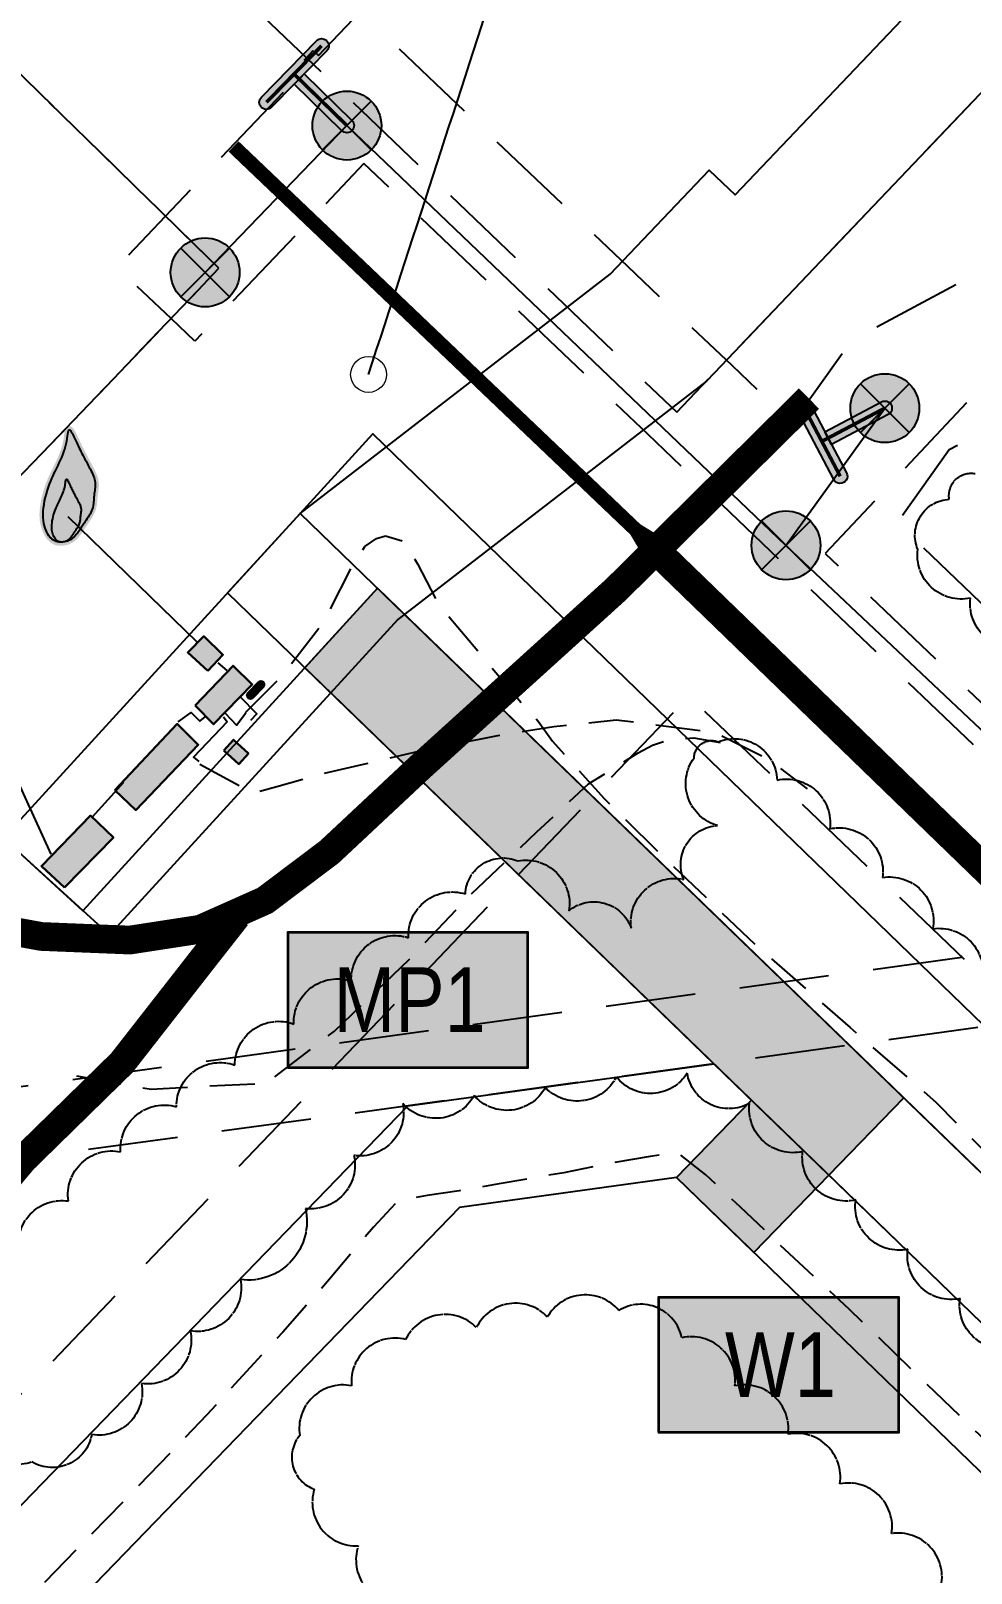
# Model space of a CAD drawing. Extents: x 611267 to 619164, y 5877763 to 5883089.
# Drawn here: x 613697.6 to 613828.6, y 5878068.6 to 5878283.4 of the extents above; entities that cross this region are included whole.
import ezdxf
from ezdxf.enums import TextEntityAlignment as Align

# ---------------------------------------------------------------- set-up
doc = ezdxf.new("R2010")
doc.units = 0
doc.header["$LTSCALE"] = 5
for name, pattern in [('0', [1, 1, 0]), ('foc-ACCESSROAD', [3.75, 2.5, -1.25]), ('foc-FLOWLINE', [3.75, 2.5, -1.25]), ('UG_PIPE', [1.875, 1.25, -0.625])]:
    doc.linetypes.add(name, pattern=pattern)
doc.layers.add('AS-PIPE-AG', color=7, linetype='Continuous', true_color=0x7d00fa)
doc.layers.add('AS-STRUCTURE-H', color=7, linetype='Continuous', true_color=0xa8a8a8)
for name, color, linetype in [('AS-PIPE-UG', 44, 'UG_PIPE'), ('AS-POWER', 104, 'foc-POWER'), ('AS-POWER-EXISTING-ANC', 72, 'Continuous'), ('AS-POWER-EXISTING-PP', 72, 'Continuous'), ('AS-ROADS', 254, 'Continuous'), ('AS-SYMBOL', 7, 'Continuous'), ('C-FLOWLINE', 13, 'foc-FLOWLINE'), ('C-RW', 13, 'Continuous'), ('C-WS', 13, 'foc-ACCESSROAD'), ('F-EZE', 190, 'foc-FLOWLINE'), ('F-RW', 190, 'Continuous'), ('P-TEMP-BLOCKS', 250, 'Continuous'), ('P-WORKAREA', 113, 'Continuous'), ('P-WORKAREA-H', 111, 'Continuous'), ('T-BUSH', 110, '0')]:
    doc.layers.add(name, color=color, linetype=linetype)
doc.layers.add('AS-STRUCTURE', color=7, linetype='Continuous', lineweight=30, true_color=0x595959)
doc.layers.add('C-WS-T', color=13, linetype='Continuous', lineweight=9)
doc.styles.add('80CG', font='ARIALN.TTF', dxfattribs={"height": 10})
doc.styles.add('80L', font='ARIALN.TTF', dxfattribs={"height": 10})
doc.styles.add('foc-LtypeFont', font='ARIALN.TTF', dxfattribs={"height": 7.349999999999999})
doc.linetypes.add('foc-POWER', pattern='A,6,-1,["P",foc-LtypeFont,S=0.2,R=0,X=-0.625,Y=-0.75],-1.239999999999999,4', length=12.24)
doc.dimstyles.new('Compass 5 000', dxfattribs={"dimscale": 5, "dimtxt": 9, "dimasz": 2, "dimexe": 0.2, "dimexo": 0.0625, "dimgap": 0.5, "dimtad": 0, "dimtih": 1, "dimtoh": 1, "dimzin": 0, "dimdsep": 46, "dimtxsty": '80CG', "dimcen": 0.1, "dimse1": 1, "dimse2": 1, "dimclrd": 256, "dimclrt": 256, "dimaunit": 1, "dimadec": 4, "dimazin": 0, "dimtfac": 0.06, "dimtofl": 0, "dimtmove": 0, "dimatfit": 1, "dimfxl": 0.2, "dimtolj": 1, "dimtzin": 0, "dimlwd": -1, "dimarcsym": 0})

# ---------------------------------------------------------------- blocks, each defined once
blk = doc.blocks.new('*U390')
h = blk.add_hatch(color=255)
h.dxf.hatch_style = 1
edge = h.paths.add_edge_path()
edge.add_arc((-0.5128923035768278, 0.9731091844863328), 0.2000000000000001, 27.792168752505972, 207.7921687525061, ccw=False)
edge.add_line((-0.3359633609429492, 1.066362330591211), (0.2701820887387565, -0.08367579652900092))
edge.add_line((0.2701820887387565, -0.08367579652900088), (0.6898212462107065, -0.8798560383814549))
edge.add_arc((0.5128923035768278, -0.9731091844863328), 0.2000000000000001, -152.2078312474939, 27.792168752505972, ccw=False)
edge.add_line((0.3359633609429492, -1.066362330591211), (-0.6898212462107064, 0.8798560383814549))
h = blk.add_hatch(color=255)
h.dxf.hatch_style = 1
edge = h.paths.add_edge_path()
edge.add_arc((1.755672967014835, 0.9253546947613356), 0.2, -62.207831247493914, 117.79216875250609, ccw=False)
edge.add_line((1.848926113119713, 0.7484257521274571), (0.2701820887387565, -0.08367579652900092))
edge.add_line((0.2701820887387565, -0.08367579652900088), (0.08367579652900092, 0.2701820887387564))
edge.add_line((0.08367579652900091, 0.2701820887387564), (1.662419820909957, 1.102283637395214))
at = {"color": 255}
blk.add_lwpolyline([(-0.6898212462107065, 0.8798560383814549, -0.9999999999999999), (-0.3359633609429492, 1.066362330591211), (0.2701820887387565, -0.08367579652900088), (0.6898212462107065, -0.8798560383814549, -0.9999999999999999), (0.3359633609429492, -1.066362330591211)], format="xyb", close=True, dxfattribs=at)
at = {"color": 72, "const_width": 0.1, "flags": 128}
for points in [[(-0.5128923035768279, 0.9731091844863329), (0.5128923035768279, -0.9731091844863329)], [(1.755672967014835, 0.9253546947613356), (0, 0)]]:
    blk.add_lwpolyline(points, dxfattribs=at)
at = {"color": 255, "flags": 128}
blk.add_lwpolyline([(1.662419820909957, 1.102283637395214, -0.9999999999999999), (1.848926113119713, 0.7484257521274571), (0.2701820887387565, -0.08367579652900088), (0.08367579652900091, 0.2701820887387564)], format="xyb", close=True, dxfattribs=at)
blk = doc.blocks.new('*U389')
h = blk.add_hatch(color=255)
h.dxf.hatch_style = 1
edge = h.paths.add_edge_path()
edge.add_arc((0.7681816426576082, 0.7873353566834524), 0.1999999999999999, -44.29452939618511, 135.7054706038149, ccw=False)
edge.add_line((0.9113335256909633, 0.6476659671093419), (0.00348249345924434, -0.2828212726074656))
edge.add_line((0.00348249345924438, -0.2828212726074656), (-0.6250297596242533, -0.9270047462575629))
edge.add_arc((-0.7681816426576082, -0.7873353566834524), 0.1999999999999999, 135.7054706038149, 315.7054706038149, ccw=False)
edge.add_line((-0.9113335256909633, -0.6476659671093419), (0.6250297596242532, 0.927004746257563))
h = blk.add_hatch(color=255)
h.dxf.hatch_style = 1
edge = h.paths.add_edge_path()
edge.add_arc((1.472164294938556, -1.436350567452611), 0.2, -134.29452939618523, 45.70547060381489, ccw=False)
edge.add_line((1.332494905364445, -1.579502450485966), (0.00348249345924434, -0.2828212726074657))
edge.add_line((0.00348249345924438, -0.2828212726074656), (0.2828212726074655, 0.00348249345924434))
edge.add_line((0.2828212726074655, 0.003482493459244328), (1.611833684512667, -1.293198684419256))
at = {"color": 255}
blk.add_lwpolyline([(0.6250297596242533, 0.9270047462575629, -0.9999999999999999), (0.9113335256909633, 0.6476659671093419), (0.00348249345924438, -0.2828212726074656), (-0.6250297596242533, -0.9270047462575629, -0.9999999999999999), (-0.9113335256909633, -0.6476659671093419)], format="xyb", close=True, dxfattribs=at)
at = {"color": 72, "const_width": 0.1, "flags": 128}
for points in [[(0.7681816426576082, 0.7873353566834523), (-0.7681816426576082, -0.7873353566834523)], [(1.472164294938556, -1.436350567452611), (0, 0)]]:
    blk.add_lwpolyline(points, dxfattribs=at)
at = {"color": 255, "flags": 128}
blk.add_lwpolyline([(1.611833684512667, -1.293198684419256, -0.9999999999999999), (1.332494905364445, -1.579502450485966), (0.00348249345924438, -0.2828212726074656), (0.2828212726074655, 0.003482493459244328)], format="xyb", close=True, dxfattribs=at)
blk = doc.blocks.new('POWERPOLE')
h = blk.add_hatch(color=255)
edge = h.paths.add_edge_path()
edge.add_arc((0, 0), 0.9600000000000002, 0, 360)
at = {"linetype": 'Continuous'}
for p, q in [((0.678822509938982, -0.678822509938982), (-0.678822509938982, 0.678822509938982)), ((-0.678822509938982, -0.678822509938982), (0.678822509938982, 0.678822509938982))]:
    blk.add_line(p, q, dxfattribs=at)
blk.add_circle((0, 0), 0.9600000000000002, dxfattribs=at)
blk = doc.blocks.new('FLARE')
h = blk.add_hatch(color=255)
h.dxf.hatch_style = 1
h.paths.add_polyline_path([(0.1630320972290065, 2.409313236706794, 0.1141467632221378), (0.1250993457797449, 2.433655417312366), (0.1088195083939354, 2.43947328620925, 0.2615510427471396), (0.01228329441437381, 2.423059325648637), (-0.0002928845460701268, 2.412888226760515, 0.1312683871871916), (-0.03069049929035828, 2.371170205451563), (-0.0403414745342161, 2.34618771202986, 0.04149673464157563), (-0.04501147543487605, 2.330289243332572), (-0.05280251308795414, 2.292391773310328, 0.01517427261739508), (-0.05384358019000501, 2.286413430146922), (-0.06083994869550224, 2.237497402078816, 0.004375720112688995), (-0.06107259026975953, 2.23576267765452), (-0.06829918574658222, 2.178046923421107), (-0.0767055072428775, 2.114273803319065), (-0.08723210560856387, 2.046743008326075), (-0.1008617274383141, 1.977017887141301), (-0.1184638349695888, 1.905789010878152), (-0.1399980537898955, 1.832891742222273), (-0.165009697106143, 1.758727201517786), (-0.1929730450428906, 1.683866594860774), (-0.2233497954184713, 1.60885622983119), (-0.2555948076005734, 1.534221823064172), (-0.2891597781163, 1.460471904826363), (-0.3235093019975466, 1.388071535445761), (-0.3582355143262248, 1.317103372173506), (-0.3931520966361859, 1.246738300544393, 0.0005045250073197409), (-0.393241619305627, 1.246557433331645), (-0.4280325482577609, 1.176088778543317, 0.002398381573305534), (-0.4284531146331574, 1.175226531012413), (-0.4628196563025995, 1.103901769288996, 0.004176833610438316), (-0.4635322637877834, 1.10239066260101), (-0.4972990603346261, 1.029208637198735, 0.005735221063402881), (-0.4982362067057693, 1.027114776605913), (-0.5312279036770633, 0.9510743266978352, 0.006994466690975538), (-0.5323054205728113, 0.9484925052875042), (-0.5643466611254553, 0.8685924706494461, 0.007909996454017219), (-0.565477640608151, 0.8656377253421397), (-0.596393068524776, 0.7808769464941179, 0.00832295336894586), (-0.5974815419867809, 0.7777309746904848), (-0.6270247343309165, 0.687510761006024, 0.008095012799091889), (-0.6279823792210664, 0.6844178304461366), (-0.65562263760512, 0.589749368266439, 0.008067263584583907), (-0.6564768862372148, 0.586637805520013), (-0.6816124467113696, 0.488934750964745, 0.008386967293609592), (-0.682393630988372, 0.4856724261449017), (-0.7044227277037862, 0.3863484347757549, 0.009056116951485603), (-0.7051428544946248, 0.3827985916846046), (-0.7234637230540102, 0.2832673190976038, 0.0101230972408485), (-0.7241159215082007, 0.2792713695439488), (-0.7381267960809055, 0.180946472069536, 0.01168878153921921), (-0.7386779240368924, 0.1763041984943357), (-0.7477770397272252, 0.08059933152867416, 0.01392493150706976), (-0.7481495528336382, 0.07504291175405342), (-0.7517351447422698, -0.01662826831443454, 0.01648764755476579), (-0.751775504424586, -0.02322141147692491), (-0.7494532461241761, -0.1096877263146325, 0.0172550975033143), (-0.7490301445905061, -0.1165747265852133), (-0.7412354621301347, -0.1976349020501402, 0.0173496807282524), (-0.7403322338650469, -0.2045136391934648), (-0.7277079935738584, -0.280208879124757, 0.01731107374903002), (-0.7263335825737158, -0.2869934199284216), (-0.7095226498604461, -0.3573649271609156, 0.01715007316037549), (-0.7077013987691316, -0.3639766875257919), (-0.6873466385732172, -0.4290656658859007, 0.01688598954500328), (-0.6851148027817544, -0.4354386374104706), (-0.6618590810321621, -0.495286289105934, 0.01654583772152696), (-0.659259873071278, -0.5013709011798255), (-0.6337460546819784, -0.5560184310170371, 0.01616359382742195), (-0.6308237470875611, -0.5617838596122056), (-0.6036946983695088, -0.6112724695199176, 0.01632933640717796), (-0.6003704601607751, -0.6168929902771652), (-0.5721284282226407, -0.6612700839627905, 0.01882821901808565), (-0.5678500629983319, -0.6674648955427074), (-0.5384348256411613, -0.706802674624214, 0.02208722808901792), (-0.5328395223768894, -0.7136343495528763), (-0.5020502381739789, -0.748011215639508, 0.02534474641372956), (-0.4949172688247927, -0.7552060626705952), (-0.4625530990269908, -0.7847004174302583, 0.02823391018185538), (-0.45379690066693, -0.7918187372686134), (-0.4196570034109754, -0.8165089822950904, 0.03029822487402322), (-0.4094341742020333, -0.8229975615938656), (-0.3733177098620217, -0.8429620989779778, 0.03112942539292592), (-0.3620774059963878, -0.8482914603118843), (-0.3237835335712589, -0.8636086912295013, 0.03054396698192365), (-0.312194791265938, -0.8674417514978359), (-0.2715226711479772, -0.8781900775727536, 0.02846504161184355), (-0.2603759324993007, -0.8804664258459525), (-0.217280730677885, -0.8867387933466944, 0.02531087199272317), (-0.2072074565876392, -0.8876876765864381), (-0.1622683670429979, -0.8896352071496949, 0.02282955606346771), (-0.1531413265511219, -0.8896138391964996), (-0.1070935497809842, -0.8874022000120476, 0.02122574350962235), (-0.09864175731490832, -0.8866357506367422), (-0.05222049380608951, -0.8804306075278419, 0.02040118138435665), (-0.0441861344006611, -0.8790210038739588), (0.001873415334557649, -0.8689880240290222, 0.0202993126767644), (0.009727197601023363, -0.8669401621152701), (0.05468983305763686, -0.853245011815261, 0.02091139742750381), (0.06257911797001725, -0.8504766404139446), (0.1057096377444395, -0.8332849859339149, 0.02227661457910154), (0.1138278041144076, -0.8296221675066136), (0.1543910086074902, -0.8090996760372491, 0.02371211864441566), (0.1626372138707666, -0.8044240637718758), (0.2000736442423658, -0.7807851527827552, 0.02240801372930035), (0.2074267451134801, -0.7756675027885649), (0.2418799123770441, -0.7493215999502354, 0.01993019930964967), (0.248012238098454, -0.7442325747526866), (0.2798013952742622, -0.7156378585530092, 0.01714637725024879), (0.2847388589470938, -0.7108803880175856), (0.3141832588480611, -0.6804950376306351, 0.01421119969875763), (0.3180207118894032, -0.6763028761683927), (0.3454396079141588, -0.6445850697148217, 0.01122078129585392), (0.3482975782208086, -0.6411250287897019), (0.3740102231131459, -0.6085329464044662, 0.008212229870679833), (0.3760020490408351, -0.6059211100200628), (0.4003276961593656, -0.5729129294836639, 0.005171985051005823), (0.401537703579379, -0.5712349659013398), (0.424795605995314, -0.53826886641491, 0.002523236428071751), (0.4253732711513294, -0.5374412399714856), (0.4478754059746279, -0.5048530386004586, 0.001671211206814557), (0.4482533995142148, -0.5043016858176088), (0.4702826413740695, -0.4719377514927601, 0.001229486896353451), (0.4705583684881276, -0.471530521935847), (0.4923903156886809, -0.4391148618271927, 0.0007495538788668235), (0.4925574282788148, -0.438865931628925), (0.5144676789132063, -0.4061225523430494, 0.0002596875935044995), (0.514525401937135, -0.4060361921995082), (0.5367421864684729, -0.372759985084258), (0.5595642728985695, -0.3386401857442252), (0.5831778648935142, -0.3035329798490238), (0.607951843929186, -0.2670216177154998), (0.6341361012891866, -0.2287011453649939, 0.001310707375278497), (0.6344307497056434, -0.2282674934556326), (0.6614813227824925, -0.1882301486118649, 0.003726400826645832), (0.6623065489438886, -0.1869888951414396), (0.6894496357235766, -0.145494510374192, 0.006064526798539383), (0.6907528078481846, -0.1434485711690741), (0.7173065161150589, -0.1006224674679288, 0.008451711548543414), (0.7190390649848268, -0.09771976694969453), (0.7443215042803786, -0.0536872667478292, 0.01099124898588364), (0.7464260872875457, -0.04982782771276106), (0.769755364919547, -0.004714252476105685, 0.01376732836086321), (0.772148844331241, 0.0002441803767396777), (0.7928430697793374, 0.04631350947215651, 0.01683895507199145), (0.7953938615028164, 0.05254534784603493), (0.8127711420420383, 0.09944510836385234, 0.01910380518638523), (0.8151496114769543, 0.1067041127375887), (0.8287516477103054, 0.1542875886100319, 0.01698700840973597), (0.8303957372736477, 0.1608784678142001), (0.8406585932461894, 0.2089133617282641, 0.01363633084881302), (0.8416521976578224, 0.2142756011569418), (0.8492355290181877, 0.2625082216420651, 0.01024443528238307), (0.8497888567762857, 0.2665680316240469), (0.8553523195478192, 0.3147446872569617, 0.0068463173993783), (0.8556291873210284, 0.3174690534510773), (0.8598324370941555, 0.3653360525090648, 0.003418623913774153), (0.8599427362169081, 0.3666990303927378), (0.8634423229450476, 0.4139608519133162), (0.8668473886755237, 0.4596857331482624), (0.8707401288593246, 0.5030113675518351), (0.8756282496360654, 0.5448509776294941), (0.8813378521517734, 0.5864660457268656), (0.8873828021532972, 0.6280772952743519, 0.001278252002904068), (0.8874550143445958, 0.6285834701991462), (0.8932209473932744, 0.6697525523311469, 0.004735189850015235), (0.8934658768885129, 0.6716306823414016), (0.8983578028637567, 0.7121295795834612, 0.008354098302083784), (0.8987030259086168, 0.7154531042056078), (0.9021828408622241, 0.75544537573046, 0.01205918207346762), (0.9024849294255546, 0.7602588771740102), (0.9040145289800421, 0.7999080822507949, 0.01571240246026586), (0.9040593731406261, 0.8061913319629639), (0.9031006534023618, 0.8456610300245302, 0.01845717632507855), (0.9026492913435504, 0.8530275713542324), (0.8987629786461184, 0.8925139796015173, 0.01810220708916207), (0.8977937230738462, 0.8996873040011906), (0.8909358674536634, 0.9395172733920845, 0.01653276059977034), (0.8895992885263695, 0.9459920557751502), (0.879824770247069, 0.9865250941611521, 0.01457553302435534), (0.8782937174219114, 0.992149400806511), (0.8656574176820868, 1.033745016382454, 0.01243497837575419), (0.8640939609831548, 1.038466090801421), (0.8486507600246114, 1.081483792357176, 0.01028279715252608), (0.8471818501639063, 1.085325207919141), (0.8289866287777841, 1.1301245026375, 0.008240343276031311), (0.8276962308264046, 1.133157309748867), (0.8068038696619624, 1.180097706517472, 0.006379654618366747), (0.8057366003449715, 1.182415551430722), (0.7822019792802166, 1.231856558833897, 0.004735158973083994), (0.7813717629251187, 1.233558926835485), (0.7553332356219471, 1.285692223224714, 0.003387961163554182), (0.7547195080078382, 1.286900453828139), (0.726649311643996, 1.341246400784939, 0.002344699311552419), (0.726215008948202, 1.342077658792732), (0.6966688538486778, 1.397988790262843, 0.001492132360714422), (0.6963884178585431, 1.398515656000882), (0.6659220141482365, 1.45534450452692, 0.0007458364838583804), (0.6657806617477036, 1.455607226680513), (0.6349416073499015, 1.512721344286319), (0.6043657958689437, 1.569324818642599), (0.5746746397999232, 1.624646136689535), (0.546427730434516, 1.678022301111923), (0.5199549151584506, 1.729134218674517), (0.4949395311050466, 1.778549316597264), (0.470960739057773, 1.826951456662755), (0.4476150022237562, 1.874993483579374), (0.4245026860771759, 1.923321645915848), (0.4012291856815864, 1.972571630980383), (0.3774051620748651, 2.023366620696834), (0.3526543196530838, 2.076299872759591, 0.0003317879365586399), (0.3525980258418713, 2.076420057287578), (0.3267419364965463, 2.131526316092277, 0.001848684476789197), (0.326425357539847, 2.132194594113116), (0.2999704787325754, 2.187509614592045, 0.003799708921444465), (0.2993043280912389, 2.188875712202162), (0.2729062665603124, 2.241982841521803, 0.006473332154774659), (0.271723844587541, 2.244286308707615), (0.2460382108656631, 2.292768892743425, 0.01086492763971847), (0.2439209376934741, 2.296563647060566), (0.2196033399013686, 2.338005032860565, 0.01952409355597318), (0.2153926095197676, 2.344578746802426), (0.193098656127404, 2.376562280301869, 0.04107679177579166), (0.1826467970204249, 2.389204208808678)])
at = {"color": 13, "flags": 128}
for points in [[(0.1092462304914079, -0.7198699219818536), (0.06868302599832532, -0.7403924134498538), (0.02555250622754102, -0.7575840679285193), (-0.01941012922907248, -0.7712792182294379), (-0.06546967896065325, -0.7813121980736923), (-0.1118909424658341, -0.7875173411823653), (-0.1579387192432478, -0.7897289803670446), (-0.2028778087915271, -0.7877814498035605), (-0.2459730106093048, -0.7815090823035007), (-0.2866451307309035, -0.7707607562272187), (-0.3249390031523944, -0.7554435253089196), (-0.361055467496044, -0.7354789879220789), (-0.3951953647483606, -0.7107887428949198), (-0.4275595345316106, -0.6812943881461706), (-0.458348818741797, -0.6469175220493071), (-0.4877640560916916, -0.6075797429778049), (-0.5160060880225501, -0.5632026493051399), (-0.5431351367260504, -0.5137140394301696), (-0.5686489551262639, -0.459066509579543), (-0.5919046768976841, -0.3992188578242803), (-0.6122594370790466, -0.3341298795069179), (-0.6290703697995923, -0.2637583722437284), (-0.6416946100980567, -0.188063132286743), (-0.6494892925584281, -0.1070029567974871), (-0.6518115508552, -0.02053664202799155), (-0.6482259589429304, 0.0711345381157571), (-0.6391268432562356, 0.1668394050236657), (-0.6251159686908068, 0.2651643024316854), (-0.6067951001423353, 0.3646955749852623), (-0.5847660034160072, 0.4640195664203475), (-0.5596304429527663, 0.5617226209276396), (-0.5319901845577988, 0.6563910831525845), (-0.5024469922173012, 0.7466112968311336), (-0.4715315642752103, 0.8313720757494139), (-0.4394903237734979, 0.9112721102562773), (-0.4064986267476343, 0.9873125602960044), (-0.3727318301425839, 1.060494585812876), (-0.3383652886295749, 1.131819347205919), (-0.303574359153572, 1.202288003055173), (-0.2685343968405505, 1.272901714214413), (-0.2334207581807277, 1.344661640627919), (-0.1984718644816894, 1.418325334538849), (-0.1641783985942311, 1.493675923752335), (-0.1310941081865167, 1.570252926553394), (-0.09977274229095201, 1.647595863500783), (-0.07076804857570096, 1.725244254243762), (-0.04463377516367473, 1.802737618431593), (-0.02192367063253187, 1.879615475258788), (-0.003191483105183579, 1.955417345284104), (0.01127887500479119, 2.029443425085219), (0.02228283548538457, 2.100036618953482), (0.03088566446967889, 2.1653005094729), (0.03815262945499853, 2.223338677863239), (0.04514899793866789, 2.272254705799014), (0.05294003559902194, 2.310152175864232), (0.06259101084287977, 2.335134669278659), (0.07516718980332371, 2.345305768171556), (0.09144702718549524, 2.339487899275582), (0.1110617269805516, 2.319378871374965), (0.1333556803874671, 2.287395337857333), (0.1576732781504688, 2.245953952110312), (0.1833589119232784, 2.197471367976277), (0.2097569733596174, 2.144364238842854), (0.2362118522942183, 2.089049218097671), (0.2620679412902973, 2.033942960037848), (0.2868437470315257, 1.980956320307769), (0.3107542413235933, 1.929976967216817), (0.3341885114568868, 1.880386770876385), (0.3575356451765401, 1.831567601852612), (0.38118472977294, 1.782901330711638), (0.4055248534459679, 1.733769828474351), (0.4309451025765156, 1.683554964797395), (0.4578345662739594, 1.631638610701657), (0.4864248641897575, 1.577613569492996), (0.5163177540598554, 1.521916375890896), (0.5469575250717753, 1.465194496445065), (0.5777884673225344, 1.4080953995242), (0.6082548709091498, 1.351266551223262), (0.6378010259286384, 1.295355419910948), (0.6658712224780174, 1.241009472591713), (0.6919097497448092, 1.188876176270014), (0.7154443707950122, 1.139435168892987), (0.7363367319303507, 1.092494772178497), (0.7545319533310249, 1.047695477422849), (0.7699751542677404, 1.004677775922346), (0.782611454011203, 0.9630821603375352), (0.7923859722868656, 0.922549121964721), (0.7992438279106864, 0.8827191525549551), (0.8031301406081184, 0.8432327443140366), (0.8040888603463827, 0.8037630462192737), (0.8025592607882572, 0.764113841155222), (0.7990794458382879, 0.7241215696874406), (0.7941875198557682, 0.6836226723814889), (0.788421586745244, 0.6424535898029262), (0.782319751320756, 0.6004507616078172), (0.7764201174868504, 0.5574506292712158), (0.771260789148073, 0.5132896324491867), (0.7671802438526356, 0.4678737544006708), (0.763718453268666, 0.4213871441559149), (0.760215760434221, 0.3740834938932949), (0.756012510661094, 0.3262164948816917), (0.7504490478968364, 0.2780398392994812), (0.7428657165437471, 0.2298072188702918), (0.7326028605493775, 0.1817723248630045), (0.7190008243160264, 0.1341888490012479), (0.7016235437877185, 0.08728908851003325), (0.6809293183468981, 0.04121975943667167), (0.6576000407367246, -0.003893815760648067), (0.632317601426621, -0.04792631598797925), (0.6057638931597467, -0.09075241969662784), (0.5786208064055245, -0.1322468044284051), (0.5515702334523667, -0.1722841490893643), (0.5252940656791907, -0.2107391316760641), (0.5003146131602989, -0.2475533162444208), (0.4765158589325438, -0.2829358097235399), (0.4536222042734153, -0.3171626060113795), (0.4313580504604033, -0.3505096971869079), (0.4094477996804926, -0.383253076693336), (0.3876158523016784, -0.4156687370643795), (0.3655866105109453, -0.4480326712885017), (0.3430844755857834, -0.4806208728089132), (0.3198265733008157, -0.5135869721063955), (0.2955009260549559, -0.5465951528142341), (0.2697882811989984, -0.5791872351485381), (0.2423693851742428, -0.6109050415991533), (0.2129249853314832, -0.6412903919274413), (0.1811358281120192, -0.6698851081685007), (0.1466826608666452, -0.6962310109931877)], [(0.01771430217195302, -0.7488637190410827), (-0.0050010924351227, -0.7603563146451506), (-0.0291541835249518, -0.7699836407530256), (-0.05433325921694632, -0.777652925267148), (-0.08012660717577091, -0.7832713938162215), (-0.1061225146113429, -0.7867462738479389), (-0.1319092696430744, -0.7879847919004987), (-0.1570751599356299, -0.7868941745120992), (-0.1812084731536743, -0.7833816491304333), (-0.2039848602944403, -0.7773625863640063), (-0.2254294288686651, -0.768784937195278), (-0.2456546488101594, -0.7576047962222674), (-0.2647729914169759, -0.7437782589524886), (-0.2828969266229251, -0.7272614199839609), (-0.3001389252713125, -0.7080103748241982), (-0.3166114582054433, -0.6859812189807144), (-0.332426996268623, -0.6611300465967815), (-0.3476192635243933, -0.6334164247211902), (-0.3619070019194623, -0.6028138083868271), (-0.3749302061660273, -0.5692991232583609), (-0.3863288718857802, -0.5328492954552075), (-0.3957429942456656, -0.4934412510967832), (-0.4028125688673754, -0.4510519167572511), (-0.4071775909178541, -0.4056582185560274), (-0.4084780555640464, -0.3572370821577806), (-0.4064701240931754, -0.3059012212409016), (-0.4013746190903476, -0.252306496081701), (-0.3935285292609478, -0.1972445531512221), (-0.3832688433103613, -0.1415070407394978), (-0.3709325490344781, -0.08588560577231874), (-0.3568566351386835, -0.03117189517547558), (-0.3413780903283623, 0.02184244367049359), (-0.3248339028541523, 0.07236576338505074), (-0.3075212628427835, 0.1198317993791989), (-0.2895781683801033, 0.1645758186848525), (-0.2711028180638095, 0.2071584711254673), (-0.252193411855842, 0.2481404051602567), (-0.2329481488086458, 0.2880822715221711), (-0.213465227974666, 0.3275447191251715), (-0.1938428493158426, 0.3670883973379659), (-0.1741792118846206, 0.4072739559840102), (-0.1546078313222097, 0.44852562477422), (-0.135403490079625, 0.4907219543335941), (-0.1168762876513938, 0.5336050760840862), (-0.09933632262254832, 0.5769171205381554), (-0.08309369403286837, 0.6204002195725025), (-0.06845850137688103, 0.6637965032448392), (-0.05574084278487135, 0.7068481034318665), (-0.04525081775136641, 0.7492971506460435), (-0.03714741686417256, 0.7907517554438073), (-0.0309851991769392, 0.8302839440100342), (-0.02616761483659502, 0.8668317225735791), (-0.02209811444481602, 0.8993330969085491), (-0.01818014814853086, 0.9267260723343043), (-0.01381716700416291, 0.9479486555344465), (-0.008412621158640832, 0.9619388518283358), (-0.001369960758893285, 0.9676346674448268), (0.007746748193312669, 0.9643766609722206), (0.01873097991483519, 0.9531156049840774), (0.03121559413193609, 0.9352048262323933), (0.04483344875188777, 0.9119976505596696), (0.05921740395569941, 0.8848474033536604), (0.07400031810539076, 0.8551074109116144), (0.08881505047247629, 0.8241309995307802), (0.1032944603284704, 0.7932714945989119), (0.117168911598128, 0.7635989766592957), (0.1305587881834072, 0.735050538691894), (0.143681979549001, 0.7072800288322014), (0.1567563742501079, 0.679941294306218), (0.1699998617514211, 0.6526881823399435), (0.183630330608139, 0.6251745410688727), (0.1978656702849548, 0.5970542172642581), (0.2129237697918143, 0.5679810590615944), (0.228934337170358, 0.5377270361302635), (0.2456743552247644, 0.506536607458429), (0.2628326271551487, 0.474772355387131), (0.2800979547973839, 0.4427968608931678), (0.2971591408968379, 0.4109727058628323), (0.313704987289384, 0.3796624726371647), (0.3294242976298847, 0.3492287417382158), (0.3440058728447184, 0.3200340959617733), (0.3571852605236927, 0.2923471318306383), (0.3688849830869003, 0.2660605094158655), (0.3790743068893789, 0.2409729043345124), (0.3877224991956609, 0.2168829917488893), (0.3947988272702787, 0.1935894468213064), (0.40027255746827, 0.1708909456235688), (0.4041129565994197, 0.1485861628632392), (0.406289291473513, 0.126473773702628), (0.4068261748361692, 0.1043707432424981), (0.405969599083619, 0.08216718815197055), (0.4040209025479271, 0.05977151640286138), (0.4012814240159059, 0.03709213369324971), (0.3980525018196204, 0.01403744754020408), (0.394635473836388, -0.009484136358196338), (0.391331678853021, -0.03356421048488301), (0.388442454746837, -0.05829436868702942), (0.3861573497633799, -0.08372726024867916), (0.3842187467998883, -0.1097597621130717), (0.3822572391218273, -0.1362498062055693), (0.3799034190851671, -0.1630553258157761), (0.3767878799553728, -0.1900342528690544), (0.3725412140884146, -0.2170445202002611), (0.3667940147497575, -0.2439440610990005), (0.3591768747501192, -0.2705908074906347), (0.3494455974905577, -0.2968546734384745), (0.337856831461977, -0.3226534974648985), (0.3247924357456213, -0.3479170997754863), (0.3106342698774824, -0.3725753001210705), (0.2957641929388046, -0.3965579177977361), (0.2805640644655796, -0.4197947734658101), (0.2654157435390516, -0.4422156864213775), (0.2507010896952124, -0.4637504764152709), (0.2367125964301522, -0.4843664198281203), (0.2233852939898497, -0.5041806163765159), (0.2105648474898771, -0.523347621952098), (0.1980969211363117, -0.542021993356002), (0.1858271804994729, -0.5603582855703735), (0.1736012902401853, -0.5785110553963477), (0.1612649150192738, -0.5966348587255652), (0.1486637194975629, -0.6148842514496664), (0.1356392942543607, -0.6333452672199655), (0.1220169317239197, -0.651829848452735), (0.1076178502589755, -0.670081414414426), (0.09226326866701129, -0.6878433861904796), (0.07577440484601539, -0.7048591821378523), (0.0579724766939762, -0.7208722233419849), (0.03867870301837684, -0.7356259290693288)]]:
    blk.add_lwpolyline(points, close=True, dxfattribs=at)
blk = doc.blocks.new('Temp_Area3')
h = blk.add_hatch(color=111)
h.dxf.hatch_style = 1
h.paths.add_polyline_path([(-16.82711371331243, -9.436567862801894), (16.33187767662457, -9.436567862801894), (16.33187767662457, 9.053714016554295), (-16.82711371331243, 9.053714016554295)])
at = {"color": 250}
for points in [[(-17.02711371331247, -9.636567862801712), (16.53187767662462, -9.636567862801712), (16.53187767662462, 9.253714016554113), (-17.02711371331247, 9.253714016554113)], [(-16.92711371331245, -9.536567862801803), (16.43187767662459, -9.536567862801803), (16.43187767662459, 9.153714016554204), (-16.92711371331245, 9.153714016554204)]]:
    blk.add_lwpolyline(points, close=True, dxfattribs=at)
at = {"color": 250, "style": '80L'}
blk.add_attdef('TEMPORARY', text='', height=9, dxfattribs=at).set_placement((0.001048257894581184, -0.1484938545327168), align=Align.MIDDLE_CENTER)

msp = doc.modelspace()

# ---------------------------------------------------------------- hatches: boundary and pattern name
at = {"layer": 'AS-STRUCTURE-H'}
h = msp.add_hatch(color=256, dxfattribs=at)
h.dxf.hatch_style = 1
h.paths.add_polyline_path([(613722.242, 5878194.23299995), (613724.3686023308, 5878196.477692598), (613721.692, 5878199.059999949), (613719.472, 5878196.79099995)])
h = msp.add_hatch(color=256, dxfattribs=at)
h.dxf.hatch_style = 1
h.paths.add_polyline_path([(613720.479000004, 5878189.403999973), (613723.061, 5878186.80899995), (613728.4394774823, 5878192.315680583), (613725.7810000039, 5878194.936999973)])
h = msp.add_hatch(color=256, dxfattribs=at)
h.dxf.hatch_style = 1
edge = h.paths.add_edge_path()
edge.add_line((613728.546, 5878190.465999945), (613730.0150000005, 5878191.997999949))
edge.add_arc((613729.5791631838, 5878192.315095803), 0.5389837789761862, 323.9619987961747, 399.5094105121286)
edge.add_arc((613729.6459674657, 5878192.277790482), 0.516122997950551, 47.44804816919906, 131.0530204506265)
edge.add_line((613729.307000004, 5878192.666999945), (613727.809000004, 5878191.13299995))
edge.add_arc((613728.214490121, 5878190.827594719), 0.5076362939603062, 143.0138330493319, 229.082090951532)
edge.add_arc((613728.1979056777, 5878190.940755962), 0.5886959618304046, 237.5461980211631, 306.2491218325399)
h = msp.add_hatch(color=256, dxfattribs=at)
h.dxf.hatch_style = 1
h.paths.add_polyline_path([(613709.3130000039, 5878177.636999945), (613712.224, 5878174.853999973), (613720.93, 5878183.936999945), (613718.0090000039, 5878186.83599995)])
h = msp.add_hatch(color=256, dxfattribs=at)
h.dxf.hatch_style = 1
h.paths.add_polyline_path([(613724.5058127624, 5878183.150427931), (613726.57303897, 5878181.245984328), (613727.9043688236, 5878182.706345445), (613725.821, 5878184.645999949)])
h = msp.add_hatch(color=256, dxfattribs=at)
h.dxf.hatch_style = 1
h.paths.add_polyline_path([(613702.319, 5878164.041999945), (613699.091, 5878167.053999949), (613705.943, 5878174.087999973), (613709.120000004, 5878171.036999945)])
at = {"layer": 'P-WORKAREA-H'}
h = msp.add_hatch(color=256, dxfattribs=at)
h.dxf.hatch_style = 1
h.paths.add_polyline_path([(613808.7452114723, 5878124.006664465), (613819.1759742474, 5878134.778234984), (613745.90503103, 5878205.730917842), (613735.7842895775, 5878194.659134939)])
h = msp.add_hatch(color=256, dxfattribs=at)
h.dxf.hatch_style = 1
h.paths.add_polyline_path([(613787.5428781774, 5878123.665856737), (613797.9736409514, 5878134.437427241), (613808.7452114723, 5878124.006664476), (613798.314448698, 5878113.235093962)])

# ---------------------------------------------------------------- linework, layer by layer
at = {"layer": 'AS-PIPE-AG', "flags": 128}
for points in [[(613720.766, 5878198.25), (613702.812, 5878215.687000032)], [(613723.635000004, 5878195.367000031), (613724.894, 5878194.299)], [(613728.267, 5878187.357000032), (613729.081000004, 5878188.266), (613726.792, 5878190.576)], [(613718.128, 5878187.122000032), (613719.937000004, 5878188.415), (613721.131, 5878187.249000032), (613721.8740000039, 5878187.849)], [(613724.419, 5878187.811), (613724.951, 5878187.147000032), (613720.275, 5878182.201), (613721.001, 5878181.603000032)], [(613724.6820000013, 5878188.325), (613726.267000004, 5878186.668), (613727.532000004, 5878188.404)], [(613700.42, 5878168.729000032), (613694.429000004, 5878181.916)], [(613706.183, 5878173.919), (613710.567, 5878178.739)]]:
    msp.add_lwpolyline(points, dxfattribs=at)
at = {"layer": 'AS-PIPE-UG', "flags": 128}
for points in [[(613727.4990000039, 5878188.431), (613732.415000004, 5878193.338000032), (613738.488000004, 5878201.186000031), (613742.392000004, 5878208.901000031), (613744.145000004, 5878211.563), (613745.733000004, 5878212.656), (613746.988, 5878213.049000031), (613749.578, 5878212.249000032), (613751.4500000039, 5878209.151), (613754.386, 5878203.52), (613760.06, 5878196.765000031), (613766.3500000039, 5878189.277000031), (613768.2660000039, 5878187.251), (613770.258, 5878184.462000032), (613773.151, 5878181.206), (613777.464, 5878176.446), (613785.014, 5878168.999000032), (613798.5180000024, 5878156.070000032), (613811.693, 5878144.554), (613823.685, 5878134.14), (613840.0240000039, 5878117.57), (613852.029, 5878105.081000032), (613865.6900000039, 5878091.887), (613886.882, 5878071.86)], [(613721.143000004, 5878181.256), (613726.857, 5878178.127), (613728.696000004, 5878177.244), (613731.849, 5878178.140000031), (613738.022, 5878179.852000032), (613743.946, 5878181.229), (613751.655, 5878183.049000031), (613762.628, 5878185.238), (613770.424000004, 5878186.485), (613779.138000004, 5878187.434), (613792.828, 5878185.659000015), (613800.023000004, 5878182.124), (613805.716, 5878177.811)], [(613703.974000004, 5878137.819000023), (613714.358000004, 5878135.964000031), (613722.465, 5878136.432), (613730.469, 5878136.791000032), (613739.894, 5878144.073), (613750.3180000039, 5878154.032), (613758.7590000039, 5878162.972), (613768.079000004, 5878171.807), (613775.251, 5878178.492000031), (613782.199000004, 5878182.824000032), (613784.169000004, 5878183.885), (613786.633, 5878184.693), (613789.959, 5878184.907), (613793.596000004, 5878184.244000032)], [(613919.1140000039, 5878125.242000031), (613913.6980000039, 5878119.972000032), (613904.82, 5878111.052), (613897.591, 5878102.776), (613888.079, 5878092.15), (613875.247, 5878079.239000032), (613867.566, 5878071.571), (613862.93, 5878066.323), (613859.443, 5878062.42), (613857.5240000039, 5878061.572000031), (613855.3960000039, 5878062.032), (613851.91, 5878065.831), (613844.398, 5878073.489000032), (613829.6070000039, 5878087.917000032), (613811.584000004, 5878105.342), (613803.278, 5878113.026000031), (613796.444000004, 5878119.527), (613791.609, 5878124.044000031), (613787.6780000039, 5878127.097), (613783.849, 5878126.6), (613778.954, 5878125.744), (613771.838000004, 5878124.348000032), (613762.564, 5878122.759000031), (613757.267, 5878121.822), (613752.806, 5878121.151), (613748.739, 5878120.435000031), (613745.3080000039, 5878116.781), (613739.212000004, 5878109.496000032), (613732.699, 5878102.16), (613722.119, 5878090.62), (613712.191000004, 5878080.276000031), (613699.385, 5878067.15), (613688.345, 5878054.632), (613677.946000004, 5878043.622), (613657.297000004, 5878022.048)]]:
    msp.add_lwpolyline(points, dxfattribs=at)
at = {"layer": 'AS-POWER', "flags": 128}
for points in [[(613721.878, 5878249.724000032), (613741.626, 5878270.172000032), (613802.769, 5878211.711000032), (613874.073, 5878144.378000031), (613945.033000004, 5878076.780000032)], [(613802.769, 5878211.711000032), (613816.535, 5878230.819)]]:
    msp.add_lwpolyline(points, dxfattribs=at)
at = {"layer": 'AS-ROADS', "flags": 128}
for points, const_width in [([(613781.873, 5878213.856000031), (613757.908000004, 5878236.698), (613725.838, 5878267.269)], 1.999233379999994), ([(613805.973000004, 5878232.148000032), (613779.0900000039, 5878205.546), (613751.819, 5878180.83), (613739.18, 5878169.004000031), (613730.228, 5878162.263), (613721.226000004, 5878158.256000032), (613711.398000004, 5878156.743), (613699.069, 5878157.243), (613682.2740000028, 5878160.296000032), (613665.763000004, 5878163.419), (613652.305000004, 5878164.968000032)], 3.998466759999987), ([(613938.260000004, 5878063.077), (613863.731, 5878134.438), (613784.6433603077, 5878211.041312682)], 3.998466759999987), ([(613653.133000004, 5878076.756000032), (613677.223000004, 5878103.105000032), (613696.5430000039, 5878126.183), (613710.291, 5878139.638000032), (613722.030000004, 5878154.675000031), (613726.276, 5878160.077000031)], 3.998466759999987)]:
    msp.add_lwpolyline(points, dxfattribs=dict(at, const_width=const_width))
msp.add_lwpolyline([(613781.7910762294, 5878213.937963089, 1.999233379999994, 3.998466759999987, 0), (613784.6433603077, 5878211.041312682, 0, 0, 0)], format="xyseb", dxfattribs=at)
at = {"layer": 'AS-STRUCTURE', "flags": 128}
for points in [[(613722.242, 5878194.233000032), (613724.3686023308, 5878196.477692653), (613721.692, 5878199.060000031), (613719.472, 5878196.791000032), (613722.242, 5878194.233000032)], [(613720.479000004, 5878189.404), (613723.061, 5878186.809000032), (613728.4394774823, 5878192.315680638), (613725.7810000039, 5878194.937), (613720.479000004, 5878189.404)], [(613709.3130000039, 5878177.637), (613712.224, 5878174.854), (613720.93, 5878183.937), (613718.0090000039, 5878186.836000032)], [(613724.5058127624, 5878183.150427958), (613726.57303897, 5878181.245984355), (613727.9043688236, 5878182.7063455), (613725.821, 5878184.646000031)], [(613702.319, 5878164.042), (613699.091, 5878167.054000031), (613705.943, 5878174.088), (613709.120000004, 5878171.037), (613702.319, 5878164.042)]]:
    msp.add_lwpolyline(points, close=True, dxfattribs=at)
msp.add_lwpolyline([(613728.546, 5878190.466), (613730.015000004, 5878191.998000031, 0.3421201885596997), (613729.995, 5878192.658000031, 0.3818877268956423), (613729.307000004, 5878192.667), (613727.809000004, 5878191.133000032, 0.394254560511304), (613727.882, 5878190.444, 0.3090876077306609), (613728.546, 5878190.466)], format="xyb", close=True, dxfattribs=at)
at = {"layer": 'C-FLOWLINE', "flags": 128}
for points in [[(613480.243954745, 5878134.763853173), (613580.2193650608, 5878136.971690725), (613656.2003894482, 5878138.653173211), (613663.8959890672, 5878138.83657462), (613677.9165525559, 5878139.15598066), (613684.9044383477, 5878139.311265878), (613688.9396219433, 5878135.354415582), (613833.9476612897, 5878155.261098549), (614086.3476643359, 5877910.846920382)], [(614072.2128556649, 5877910.619637565), (613830.4881704807, 5878144.696260217), (613691.6977224897, 5878125.643127325), (613692.8032190488, 5878124.559074397), (613682.9094410809, 5878134.260939752), (613668.855159601, 5878133.958637688), (613661.3424135487, 5878133.784557519), (613580.3355725242, 5878132.054578424), (613480.3588773068, 5878129.904665954)]]:
    msp.add_lwpolyline(points, dxfattribs=at)
at = {"layer": 'C-RW', "flags": 128}
msp.add_lwpolyline([(613791.7029296295, 5878234.582522829), (613748.716683409, 5878201.398869285), (613708.5557787745, 5878157.464062763), (613693.7995121336, 5878170.952799036), (613735.1290000002, 5878216.166), (613778.2772490951, 5878249.474713223), (613792.0632926564, 5878263.953608702), (613795.6830165234, 5878260.507097811), (614081.743420481, 5878560.944178516), (614092.6025920699, 5878550.604645843), (613792.7561445509, 5878235.688669658)], close=True, dxfattribs=at)
for points in [[(614051.0106426547, 5877910.278713337), (613745.9050310303, 5878205.730917846), (613704.8667121172, 5878160.836246828), (613693.7995121336, 5878170.952799036), (613735.129, 5878216.166), (613745.2497414537, 5878227.237782909), (614072.2128556817, 5877910.619637565)], [(614051.0106426543, 5877910.278713337), (613735.129, 5878216.166), (613725.0082585495, 5878205.094217115), (614029.814009586, 5877909.937878834)]]:
    msp.add_lwpolyline(points, dxfattribs=at)
at = {"layer": 'C-WS', "flags": 128}
msp.add_lwpolyline([(614471.7184960946, 5878840.38014743), (614401.5751100628, 5878838.624980452), (614371.4209875887, 5878837.868283758), (614208.1714796717, 5878834.062146383), (614196.0389751891, 5878833.779385222), (614196.3375122834, 5878823.075945998), (614199.8729390797, 5878696.384196089), (614227.3116837534, 5878697.149896979), (614230.3739999993, 5878587.403391751), (614179.7417447687, 5878585.97533175), (614159.5830956867, 5878585.400090864), (614139.6704748152, 5878564.337435923), (614028.5716859367, 5878445.751156054), (613860.1365738907, 5878265.965512501), (613808.2304507267, 5878210.560807788), (613904.3716112422, 5878118.856025003), (613907.9867563134, 5878115.407739577), (613915.2211311051, 5878108.507469806), (614002.8012581621, 5878024.946461371), (613995.7779851796, 5878024.779872162), (613969.4377849043, 5878024.155885435), (613963.7034791757, 5878024.019909097), (613896.2712960247, 5878088.468940867), (613885.4305824684, 5878098.827755971), (613832.6902326285, 5878149.224789734), (613789.27484509, 5878190.712826728), (613786.0139309696, 5878187.282410413), (613775.6600830676, 5878176.45600288), (613765.2589954683, 5878165.594772068), (613754.4168556039, 5878154.276538919), (613735.7142364625, 5878134.744143467), (613724.4148828475, 5878122.939050837), (613622.0696259825, 5878015.936178792), (613583.1032504981, 5878015.015831284), (613683.1371228248, 5878119.953525042), (613668.855159601, 5878133.958637688), (613663.8961097195, 5878138.831473027), (613653.6134907494, 5878148.63899869), (613639.485826809, 5878162.128692253), (613645.6684772949, 5878168.592762275), (613654.0132457392, 5878177.317886596), (613717.1312342715, 5878243.313185071), (613723.8051962443, 5878250.291525505), (613716.3719734962, 5878257.552778262), (613619.3338044236, 5878352.347288514), (613574.0805736927, 5878396.553783989), (613573.4654265146, 5878422.561381531), (613573.1668832257, 5878435.193271787), (613593.1003733062, 5878416.341385762), (613735.9896552627, 5878279.613947696), (613772.9326725651, 5878244.263394101), (613787.5777244981, 5878230.249995259), (613794.4722951724, 5878237.491069696), (614061.1142033313, 5878517.533729845), (614089.8689467792, 5878547.733614412), (614092.6025920699, 5878550.604645843), (614120.6275394377, 5878584.341254583), (614118.0766488168, 5878675.752507699), (614117.5650788116, 5878694.087732853), (614172.4385921492, 5878695.618756506), (614168.6010390539, 5878833.139662676), (614167.8350147926, 5878860.588294013), (614185.441041076, 5878860.997257171), (614200.4544728857, 5878861.346164907), (614370.7661463837, 5878865.305259983), (614400.8868215819, 5878866.061162624), (614470.9735905182, 5878867.817209874)], dxfattribs=at)
msp.add_lwpolyline([(613654.0132457392, 5878177.317886596), (613620.0094082749, 5878176.48292536), (613578.3169320289, 5878217.413205118), (613533.1142261359, 5878261.791450036), (613576.1973616555, 5878307.04155612), (613619.3338044236, 5878352.347288514), (613723.8051962443, 5878250.291525505), (613654.0132457392, 5878177.317886596)], close=True, dxfattribs=at)
at = {"layer": 'F-EZE', "flags": 128}
msp.add_lwpolyline([(614112.9415477918, 5877911.2745408), (614105.7019844656, 5877918.288854312), (614094.9216002615, 5877928.734131864), (613995.7779851796, 5878024.779872162), (613990.7200703687, 5878029.696681708), (613911.8154073686, 5878104.906389959), (613900.9624736095, 5878115.251368829), (613783.544759651, 5878227.177601309), (613768.9079462868, 5878241.130178961), (613743.9961616914, 5878264.878200948), (613720.459123061, 5878240.145818717), (613717.1312342715, 5878243.313185071), (613709.6215182017, 5878250.459940424), (613716.3719734962, 5878257.552778262), (613735.6054716085, 5878277.763258541), (613734.8833649338, 5878278.451180018), (613735.9896552627, 5878279.613947696), (613736.946041974, 5878280.61883404), (613737.6685730283, 5878279.930822875), (613743.4726141489, 5878286.029860892), (613780.7160256573, 5878250.585989083), (613795.2116707689, 5878236.787240544), (613803.67956009, 5878228.732095522), (613811.8913760979, 5878240.276208762), (613860.1365738907, 5878265.965512501), (613948.5441024062, 5878313.039295249), (613991.2013233893, 5878376.41504357), (614028.5716859367, 5878445.751156054), (614035.4992833413, 5878458.604180214), (614046.2850097258, 5878473.828461569), (614142.2792273093, 5878587.931491172), (614120.859022798, 5878609.211598208), (614131.4026939643, 5878619.825738999), (614154.4409173925, 5878596.939284138), (614155.1437102741, 5878597.646581331), (614157.2664721387, 5878595.537330404), (614156.5636839836, 5878594.829832831), (614162.5944534211, 5878588.839166136), (614159.6582769912, 5878585.366045788), (614140.9469425151, 5878563.138585826), (614136.7256140722, 5878558.117733608), (614096.857067852, 5878510.700487617), (614052.4815929605, 5878448.067593585), (614008.7615644272, 5878366.951226572), (613962.4033891595, 5878297.894792864), (613825.5022515336, 5878224.996126919), (613818.2774483192, 5878214.839749916), (613911.2445892377, 5878126.123691317), (613914.8549879665, 5878122.674597925), (613922.0941090286, 5878115.77515155), (614015.8568560723, 5878025.25616214), (614104.9966818602, 5877939.212813381), (614115.7969824305, 5877928.787548142), (614133.8462429469, 5877911.610681043)], dxfattribs=at)
at = {"layer": 'F-RW'}
for points in [[(613525.6302353855, 5877901.830778718), (613750.1288876415, 5878133.664549326), (613792.7321143876, 5878139.513114219), (613858.6247640336, 5878075.705278995), (613955.5460645797, 5878175.793321074), (614136.778761938, 5878558.264722837), (614139.6692421061, 5878564.336005425), (614159.4427836307, 5878585.385347496), (614230.3739999993, 5878587.403391751), (614277.3536598558, 5878706.75490497), (614282.8541104674, 5878720.72959567), (614321.4937374631, 5878818.898595054), (614371.711587002, 5878825.677653965), (614401.7871236583, 5878829.738164732), (614471.7510755515, 5878839.180150243)], [(614472.1603002116, 5878824.107202863), (614402.1467021552, 5878814.656150551), (614372.0714132995, 5878810.596447709), (614331.1741584234, 5878805.075266573), (614296.5791272691, 5878716.126952067), (614291.1362180498, 5878702.13339555), (614240.7895041711, 5878572.694166636), (614166.0920192546, 5878570.610114843), (614152.1894796295, 5878555.775201525), (613967.9461812545, 5878167.044314498), (613858.965571776, 5878054.502945677), (613787.5428781774, 5878123.66585674), (613757.2982457824, 5878119.513877898), (613546.8326851516, 5877902.171706752)]]:
    msp.add_lwpolyline(points, dxfattribs=at)
at = {"layer": 'P-WORKAREA'}
for points in [[(613808.7452114723, 5878124.006664477), (613819.1759742474, 5878134.778234988), (613745.90503103, 5878205.730917846), (613735.7842895775, 5878194.659134951)], [(613787.5428781774, 5878123.66585674), (613797.9736409514, 5878134.437427242), (613808.7452114723, 5878124.00666448), (613798.314448698, 5878113.235093965)]]:
    msp.add_lwpolyline(points, close=True, dxfattribs=at)
at = {"layer": 'T-BUSH', "flags": 128}
for points in [[(613954.7175891435, 5878085.875680464, -0.52056705), (613947.261987701, 5878092.534310941, -0.52056705), (613939.8120539661, 5878099.199204589, -0.52056705), (613932.4441525853, 5878105.954749122, -0.52056705), (613934.6388123872, 5878113.179664208, -0.52056705), (613941.3097098494, 5878120.624291759, -0.52056705), (613948.1764898094, 5878127.884708919, -0.52056705), (613955.1977704625, 5878134.999831563, -0.52056705), (613962.219051119, 5878142.114954262, -0.52056705), (613968.7727378972, 5878149.652106768, -0.52056705), (613975.1332907783, 5878157.363573565, -0.52056705), (613971.5597818907, 5878164.228884681, -0.52056705), (613963.8443037096, 5878170.579314164, -0.52056705), (613955.9409586308, 5878176.699811605, -0.52056705), (613948.9284828175, 5878174.397109104, -0.52056705), (613942.4803268244, 5878166.758742957, -0.52056705), (613936.0321708312, 5878159.120376865, -0.52056705), (613929.2292445916, 5878151.804211716, -0.52056705), (613922.2451682262, 5878144.652566446, -0.52056705), (613915.2610918678, 5878137.500921176, -0.52056705), (613908.2770155024, 5878130.349275907, -0.52056705), (613901.2227038624, 5878135.840844197, -0.52056705), (613894.1596037012, 5878142.914454927, -0.52056705), (613887.0965035332, 5878149.988065684, -0.52056705), (613879.7975500261, 5878156.817624495, -0.52056705), (613872.4868091069, 5878163.634986117, -0.52056705), (613865.1760681842, 5878170.452347766, -0.52056705), (613857.8457869731, 5878177.24865023, -0.52056705), (613850.5012218632, 5878184.029558428, -0.52056705), (613843.1566567464, 5878190.810466626, -0.52056705), (613835.8121884466, 5878197.591479652, -0.52056705), (613828.467959818, 5878204.372752286, -0.52056705), (613821.1237311928, 5878211.154024921, -0.52056705), (613825.5056567925, 5878218.133335002, -0.52056705), (613829.1266203113, 5878221.710683743, -0.52056705)], [(613926.6485125695, 5878054.102071805, 0.52056705), (613919.3887518586, 5878060.973696571, 0.52056705), (613912.1289911442, 5878067.845321351, 0.52056705), (613904.9108828595, 5878074.760182318, 0.52056705), (613897.773243983, 5878081.75857242, 0.52056705), (613890.4829184549, 5878079.851369041, 0.52056705), (613883.2581961105, 5878072.956061108, 0.52056705), (613876.6560571933, 5878065.450388959, 0.52056705), (613882.1282749645, 5878057.719044453, 0.52056705), (613876.416502901, 5878050.576406344, 0.52056705), (613869.3545816697, 5878043.501618632, 0.52056705), (613861.5253310382, 5878037.780516338, 0.52056705), (613851.8186198887, 5878037.816563735, 0.52056705), (613844.5052503777, 5878044.631105441, 0.52056705), (613837.7272639615, 5878051.970893364, 0.52056705), (613831.0537490173, 5878059.413174664, 0.52056705), (613824.3802340663, 5878066.855455935, 0.52056705), (613817.4815729716, 5878074.080608051, 0.52056705), (613810.2860372688, 5878081.019456534, 0.52056705), (613803.0583382734, 5878087.92392817, 0.52056705), (613795.656614783, 5878094.642398415, 0.52056705), (613788.2548912925, 5878101.360868605, 0.52056705), (613779.4985204457, 5878105.161487685, 0.52056705), (613769.5433430907, 5878104.257166684, 0.52056705), (613759.6620055897, 5878102.786185941, 0.52056705), (613749.8075167221, 5878101.109164268, 0.52056705), (613742.2688952246, 5878094.670667273, 0.52056705), (613735.051396621, 5878087.755088795, 0.52056705), (613737.0830152079, 5878080.265220897, 0.52056705), (613743.2066697117, 5878072.367958717, 0.52056705), (613749.1426771425, 5878064.325125383, 0.52056705), (613747.7336907096, 5878056.886033722, 0.52056705), (613740.5640262034, 5878049.920456702, 0.52056705), (613733.3943617007, 5878042.954879627, 0.52056705), (613726.4938800071, 5878035.727229004, 0.52056705), (613719.7226506467, 5878028.373739651, 0.52056705), (613712.9514212863, 5878021.020250328, 0.52056705), (613706.1053182541, 5878017.524122471, 0.52056705), (613699.0538257232, 5878024.609304602, 0.52056705), (613691.7417788772, 5878031.422717201, 0.52056705), (613683.3180117753, 5878030.964038378, 0.52056705), (613675.5771184554, 5878024.671162515, 0.52056705), (613666.7125564271, 5878015.300176467, 0.52056705)]]:
    msp.add_lwpolyline(points, format="xyb", dxfattribs=at)
msp.add_lwpolyline([(613726.8101750189, 5878109.452254388, -0.52056705), (613719.8101650784, 5878102.316204137, -0.52056705), (613713.0264737792, 5878094.981999572, -0.52056705), (613706.0995280563, 5878087.873539863, -0.52056705), (613697.7707156581, 5878084.064327674, -0.52056705), (613689.6476317379, 5878089.882192182, -0.52056705), (613683.80862226, 5878097.643956556, -0.52056705), (613689.3322615768, 5878105.691141214, -0.52056705), (613695.985509833, 5878113.137407517, -0.52056705), (613702.8454367985, 5878120.40822282, -0.52056705), (613710.1143545872, 5878127.2547928, -0.52056705), (613717.8822249963, 5878133.533315389, -0.52056705), (613726.0186494682, 5878139.338563762, -0.52056705), (613734.2197204623, 5878145.053962894, -0.52056705), (613742.22979577, 5878151.032005293, -0.52056705), (613750.1944944239, 5878157.07244634, -0.52056705), (613758.1213586588, 5878163.159189032, -0.52056705), (613765.4214243361, 5878167.769120075, -0.52056705), (613772.5465940725, 5878160.826702777, -0.52056705), (613781.2180008081, 5878158.38705241, -0.52056705), (613788.5356199797, 5878165.197030583, -0.52056705), (613793.2545176238, 5878172.688406427, -0.52056705), (613789.960592973, 5878182.095226936, -0.52056705), (613793.3344821269, 5878184.361603333, -0.52056705), (613801.5360276501, 5878179.025097507, -0.52056705), (613808.8745839756, 5878172.237686858, -0.52056705), (613816.2131403079, 5878165.450276153, -0.52056705), (613823.2048988406, 5878158.310877231, -0.52056705), (613830.1005734504, 5878151.073956337, -0.52056705), (613836.9962480534, 5878143.837035417, -0.52056705), (613843.8919226632, 5878136.600114495, -0.52056705), (613850.7875972661, 5878129.363193574, -0.52056705), (613857.702503347, 5878122.145065771, -0.52056705), (613864.7785434598, 5878115.084399442, -0.52056705), (613871.8545835726, 5878108.02373314, -0.52056705), (613878.9306236821, 5878100.96306681, -0.52056705), (613879.0706761216, 5878093.834938303, -0.52056705), (613872.133311361, 5878086.6379721, -0.52056705), (613864.0784060475, 5878080.827252101, -0.52056705), (613855.6206158256, 5878078.89647623, -0.52056705), (613848.5540311054, 5878085.966605891, -0.52056705), (613841.4874463817, 5878093.036735496, -0.52056705), (613834.2694496962, 5878099.951144543, -0.52056705), (613827.0038721602, 5878106.816618729, -0.52056705), (613819.7382946279, 5878113.682092889, -0.52056705), (613812.4727170989, 5878120.547567076, -0.52056705), (613805.0876354097, 5878127.284004336, -0.52056705), (613797.6858087385, 5878134.002360906, -0.52056705), (613789.0145725384, 5878138.223589922, -0.52056705), (613779.1531191993, 5878137.686659901, -0.52056705), (613769.2655276519, 5878136.217345068, -0.52056705), (613759.3340666398, 5878135.087415968, -0.52056705), (613749.39784995, 5878133.994278042, -0.52056705), (613742.5899648902, 5878126.748630691, -0.52056705), (613735.8527793438, 5878119.363938144, -0.52056705)], format="xyb", close=True, dxfattribs=at)

# ---------------------------------------------------------------- block references
at = {"layer": 'AS-POWER-EXISTING-ANC', "color": 6, "xscale": 4.99808345, "yscale": 4.99808345, "zscale": 4.99808345}
for name, p in [('*U389', (613734.268000004, 5878277.351000031)), ('*U390', (613807.76, 5878226.194000032))]:
    msp.add_blockref(name, p, dxfattribs=at)
at = {"layer": 'AS-POWER-EXISTING-PP', "xscale": 4.99808345, "yscale": 4.99808345, "zscale": 4.99808345}
for p in [(613741.626, 5878270.172000032), (613721.878, 5878249.724000032), (613816.535, 5878230.819), (613802.769, 5878211.711000032)]:
    msp.add_blockref('POWERPOLE', p, dxfattribs=at)
at = {"layer": 'AS-SYMBOL', "xscale": 4.99808345, "yscale": 4.99808345, "zscale": 4.99808345}
msp.add_blockref('FLARE', (613702.5700000039, 5878216.097), dxfattribs=at)
at = {"layer": 'P-TEMP-BLOCKS', "xscale": 0.99961669, "yscale": 0.99961669, "zscale": 0.99961669}
for p, values in [((613750.3610325198, 5878148.584410677), {'TEMPORARY': 'MP1'}), ((613802.0039863882, 5878097.77865805), {'TEMPORARY': 'W1'})]:
    msp.add_blockref('Temp_Area3', p, dxfattribs=at).add_auto_attribs(values)

# ---------------------------------------------------------------- leaders
at = {"layer": 'C-WS-T', "path_type": 1}
msp.add_leader([(613744.6456614552, 5878235.514639501), (613762.6335408542, 5878290.915235476)], dimstyle='Compass 5 000', override={"dimasz": 1, "dimldrblk": 'DotBlank'}, dxfattribs=at)

doc.saveas('drawing.dxf')
